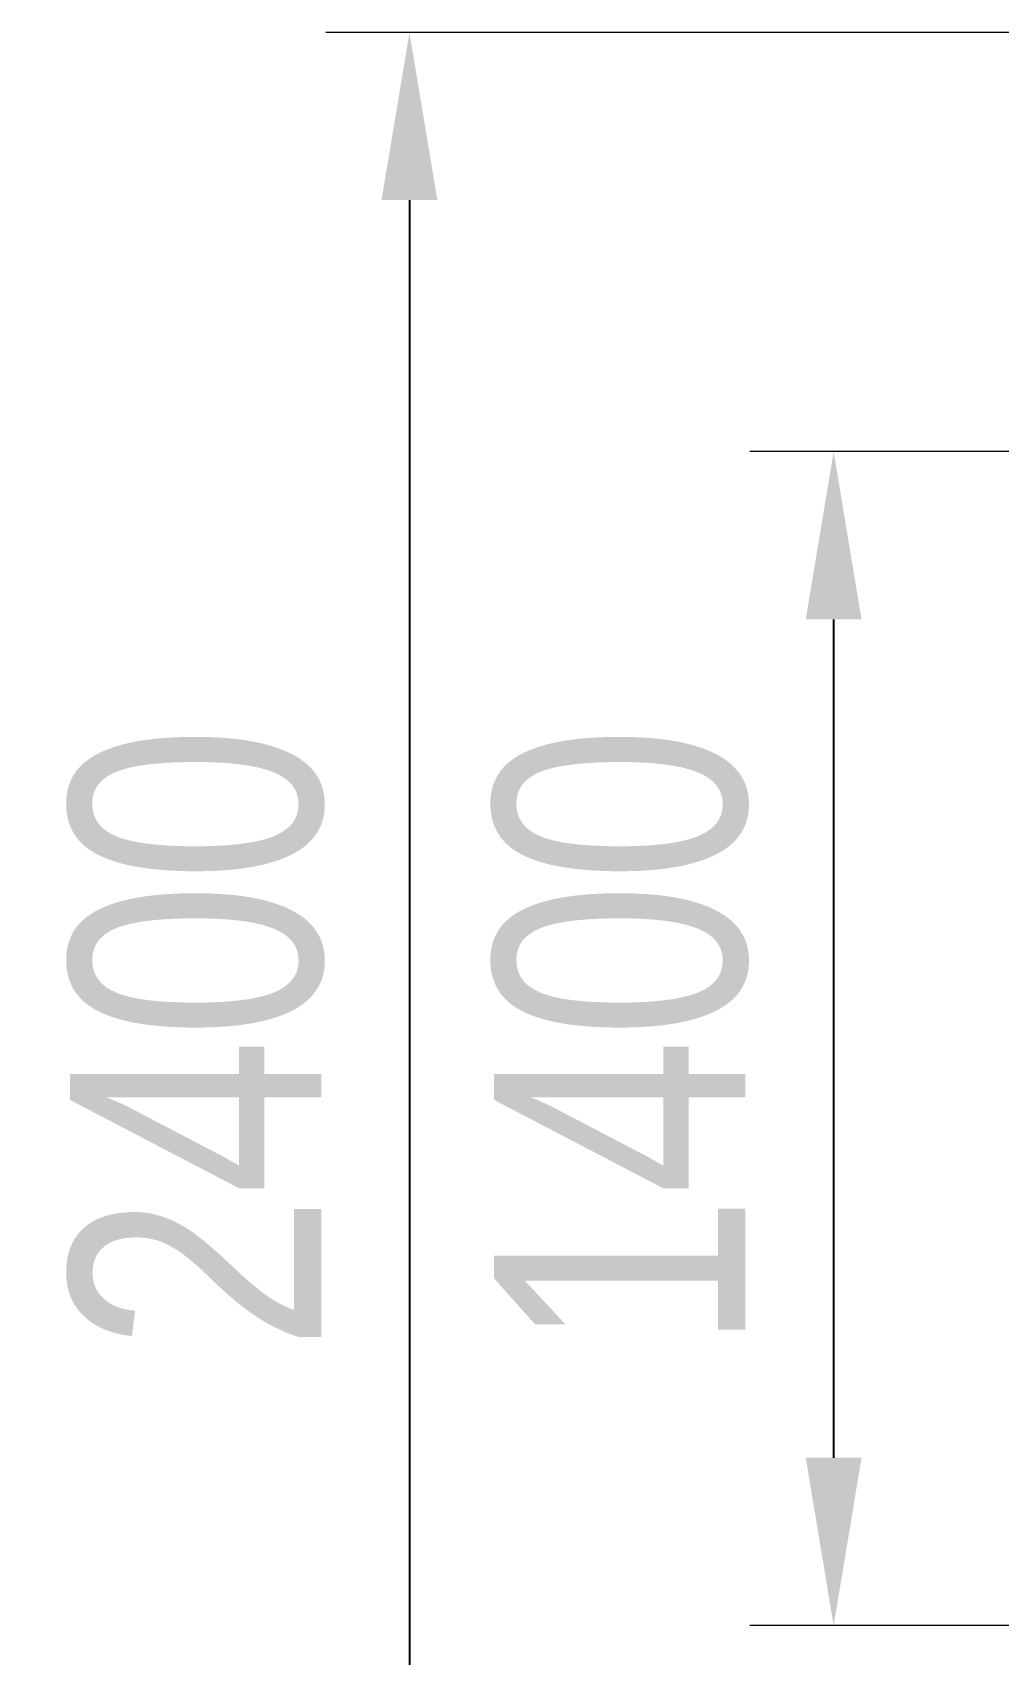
# Model space of a CAD drawing. Header units: millimetres. Extents: x -3473 to 2341, y -2170 to 1296.
# Drawn here: x -3473 to -2320, y -639 to 1296 of the extents above; entities that cross this region are included whole.
import ezdxf

# ---------------------------------------------------------------- set-up
doc = ezdxf.new("R2010")
doc.units = ezdxf.units.MM
doc.layers.add('DIKOM_РАЗМЕР_ЗОНА', color=7, linetype='Continuous')
doc.layers.add('DIKOM_РАЗМЕР_ОБЪЕКТА', color=7, linetype='Continuous')
doc.styles.add('style1', font='arialbd.ttf', dxfattribs={"width": 0.8})
doc.dimstyles.new('1-50', dxfattribs={"dimtxt": 300, "dimasz": 200, "dimexe": 100, "dimexo": 0, "dimgap": 100, "dimtad": 1, "dimtxsty": 'style1', "dimcen": 200, "dimclrd": 7, "dimclre": 7, "dimclrt": 7, "dimadec": 1, "dimazin": 2, "dimtfac": 1, "dimtmove": 0, "dimatfit": 2, "dimfxl": 0, "dimlwd": 25, "dimlwe": 18, "dimarcsym": 0})

# ---------------------------------------------------------------- blocks, each defined once
blk = doc.blocks.new('*D9')
at = {"layer": 'DIKOM_РАЗМЕР_ОБЪЕКТА', "color": 7, "linetype": 'Continuous', "lineweight": 18, "transparency": 16777216}
for p, q in [((516.6, 795.7), (-2616.9, 795.7)), ((516.6, -604.3), (-2616.9, -604.3))]:
    blk.add_line(p, q, dxfattribs=at)
at = {"layer": 'DIKOM_РАЗМЕР_ОБЪЕКТА', "color": 7, "linetype": 'Continuous', "lineweight": 25, "transparency": 16777216}
blk.add_line((-2516.9, 595.7), (-2516.9, -404.3), dxfattribs=at)
at = {"layer": 'DIKOM_РАЗМЕР_ОБЪЕКТА', "color": 7, "linetype": 'Continuous', "lineweight": 15, "transparency": 16777216}
for points in [[(-2550.2, 595.7), (-2483.6, 595.7), (-2516.9, 795.7)], [(-2550.2, -404.3), (-2483.6, -404.3), (-2516.9, -604.3)]]:
    blk.add_solid(points, dxfattribs=at)
at = {"layer": 'DIKOM_РАЗМЕР_ОБЪЕКТА', "color": 7, "linetype": 'Continuous', "lineweight": 40, "transparency": 16777216, "insert": (-2770.1, 95.7), "char_height": 300, "attachment_point": 5, "rotation": 90, "style": 'style1'}
blk.add_mtext('{\\fArial|b0|i0|c204|p34;1400}', dxfattribs=at)
blk = doc.blocks.new('*D11')
at = {"layer": 'DIKOM_РАЗМЕР_ЗОНА', "color": 7, "lineweight": 18, "transparency": 16777216}
for p, q in [((-201.4, 1295.7), (-3123.2, 1295.7)), ((-201.4, -1104.3), (-3123.2, -1104.3))]:
    blk.add_line(p, q, dxfattribs=at)
at = {"layer": 'DIKOM_РАЗМЕР_ЗОНА', "color": 7, "lineweight": 25, "transparency": 16777216}
blk.add_line((-3023.2, 1095.7), (-3023.2, -904.3), dxfattribs=at)
at = {"layer": 'DIKOM_РАЗМЕР_ЗОНА', "color": 7, "lineweight": 15, "transparency": 16777216}
for points in [[(-3056.6, 1095.7), (-2989.9, 1095.7), (-3023.2, 1295.7)], [(-3056.6, -904.3), (-2989.9, -904.3), (-3023.2, -1104.3)]]:
    blk.add_solid(points, dxfattribs=at)
at = {"layer": 'DIKOM_РАЗМЕР_ЗОНА', "color": 7, "transparency": 16777216, "insert": (-3276.4, 95.7), "char_height": 300, "attachment_point": 5, "rotation": 90, "style": 'style1'}
blk.add_mtext('{\\fArial|b0|i0|c204|p34;2400}', dxfattribs=at)

msp = doc.modelspace()

# ---------------------------------------------------------------- dimensions: what is measured, and where the dimension line sits
at = {"layer": 'DIKOM_РАЗМЕР_ЗОНА', "color": 3}
dim = msp.add_linear_dim(base=(-3023.245, -1104.329), p1=(-201.401, 1295.671), p2=(-201.401, -1104.329), angle=90, text='{\\fArial|b0|i0|c204|p34;<>}', dimstyle='1-50', dxfattribs=at)
dim.commit()
dim.dimension.update_dxf_attribs({"geometry": '*D11', "text_midpoint": (-3023.245, 95.671), "dimtype": 160})
at = {"layer": 'DIKOM_РАЗМЕР_ОБЪЕКТА', "color": 7, "linetype": 'Continuous', "lineweight": 40}
dim = msp.add_linear_dim(base=(-2516.901, -604.329), p1=(516.604, 795.671), p2=(516.604, -604.329), angle=90, text='{\\fArial|b0|i0|c204|p34;<>}', dimstyle='1-50', dxfattribs=at)
dim.commit()
dim.dimension.update_dxf_attribs({"geometry": '*D9', "text_midpoint": (-2516.901, 95.671), "dimtype": 160})

doc.saveas('drawing.dxf')
